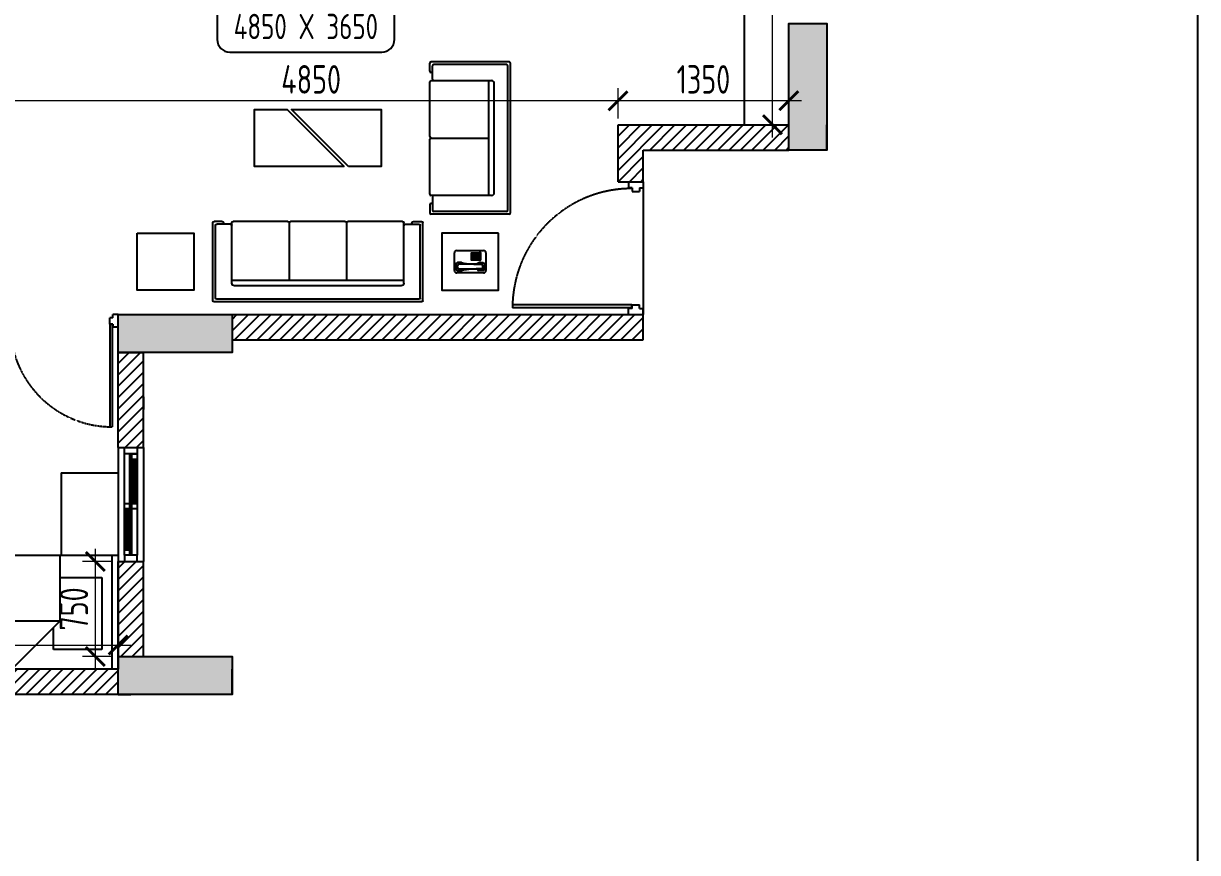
# Model space of a CAD drawing. Header units: millimetres. Extents: x -184691 to 158232, y -112569 to 33289.
# Drawn here: x -84771 to -75493, y -25756 to -19208 of the extents above; entities that cross this region are included whole.
import ezdxf
from ezdxf.enums import TextEntityAlignment as Align

# ---------------------------------------------------------------- set-up
doc = ezdxf.new("R2010")
doc.units = ezdxf.units.MM
doc.header["$LTSCALE"] = 10
doc.header["$PDMODE"] = 35
doc.header["$PDSIZE"] = 500
doc.linetypes.add('DASHED', pattern=[19.05, 12.7, -6.35])
for name, color, linetype in [('07--DIM-1', 1, 'Continuous'), ('A--BLOCKWALL-1', 9, 'Continuous'), ('A--BLOCKWALL-2', 2, 'Continuous'), ('A--BLOCKWALL-3', 3, 'Continuous'), ('A--DOWN', 34, 'Continuous'), ('A--FURNITURE-0', 253, 'Continuous'), ('A--GLAZING-0', 181, 'Continuous'), ('A--HATCH-1', 8, 'Continuous'), ('A--SPACENUMBER', 2, 'Continuous'), ('A--SPACENUMBER-1', 8, 'Continuous'), ('A--SPACEREF', 3, 'Continuous'), ('A--TILING-1', 8, 'Continuous'), ('Typical floor Column Centre line$0$X-3rd Floor Column$0$A--COL250', 250, 'Continuous'), ('Typical floor Column Centre line$0$X-3rd Floor Column$0$A--CONCRETE-4', 4, 'Continuous')]:
    doc.layers.add(name, color=color, linetype=linetype)
doc.styles.add('ISO', font='isocp2.shx', dxfattribs={"width": 0.8})
doc.dimstyles.new('A-DIM-100', dxfattribs={"dimscale": 100, "dimtxt": 2.25, "dimasz": 1.5, "dimexe": 1, "dimexo": 0.5, "dimgap": 0, "dimtad": 0, "dimdec": 0, "dimzin": 12, "dimdsep": 46, "dimtxsty": 'ISO', "dimblk": 'ARCHTICK', "dimcen": 1, "dimdle": 1, "dimclrd": 8, "dimclre": 8, "dimclrt": 256, "dimadec": 0, "dimazin": 3, "dimtfac": 1, "dimtdec": 0, "dimtmove": 1, "dimatfit": 2, "dimfxl": 1, "dimtvp": 0.75, "dimtolj": 1, "dimtzin": 12, "dimlwd": 18, "dimlwe": 18, "dimarcsym": 0})
pattern_1 = [(45, (-75022.715, -24657.525), (-44.90128, 44.90128), [])]

# ---------------------------------------------------------------- blocks, each defined once
blk = doc.blocks.new('A$C142A61D3')
at = {"linetype": 'Continuous'}
for p, q in [((-2000, -450), (-2000, 450)), ((-2000, 450), (0, 450)), ((-460, 450), (-460, -70)), ((-50, 450), (-50, -450)), ((0, 450), (0, -450)), ((-460, 275), (-130, 275)), ((-130, 275), (-130, -295)), ((-840, -450), (-460, -70)), ((-840, -70), (-840, -450)), ((-460, -70), (-840, -70)), ((-510, -295), (-510, -120)), ((-130, -295), (-510, -295)), ((0, -450), (-2000, -450))]:
    blk.add_line(p, q, dxfattribs=at)
blk = doc.blocks.new('A$C59C96D1E')
at = {"linetype": 'Continuous'}
for p, q in [((-2.74, 0), (2.74, 0)), ((-3.49, -9.09), (-3.49, -0.75)), ((-2.75, -0.99), (-2.75, -2.2)), ((-2.26, -1.48), (-2.26, -8.35)), ((-0.79, -0.49), (-2.25, -0.49)), ((-1.76, -0.98), (-1.28, -0.98)), ((-0.78, -8.35), (-0.78, -1.48)), ((-0.29, -2.2), (-0.29, -0.99)), ((3.49, -0.75), (3.49, -9.09)), ((-2.75, -8.84), (-2.75, -7.63)), ((2.74, -9.84), (-2.74, -9.84)), ((-0.79, -9.34), (-2.25, -9.34)), ((-1.76, -8.85), (-1.28, -8.85)), ((-0.29, -7.63), (-0.29, -8.84))]:
    blk.add_line(p, q, dxfattribs=at)
for points in [[(0.45, -5.87), (0.45, -5.37), (0.95, -5.37), (0.95, -5.87)], [(0.45, -6.47), (0.45, -5.97), (0.95, -5.97), (0.95, -6.47)], [(0.45, -7.06), (0.45, -6.56), (0.95, -6.56), (0.95, -7.06)], [(0.45, -7.66), (0.45, -7.16), (0.95, -7.16), (0.95, -7.66)], [(1.05, -5.87), (1.05, -5.37), (1.55, -5.37), (1.55, -5.87)], [(1.05, -6.47), (1.05, -5.97), (1.55, -5.97), (1.55, -6.47)], [(1.05, -7.06), (1.05, -6.56), (1.55, -6.56), (1.55, -7.06)], [(1.05, -7.66), (1.05, -7.16), (1.55, -7.16), (1.55, -7.66)], [(1.64, -5.87), (1.64, -5.37), (2.14, -5.37), (2.14, -5.87)], [(1.64, -6.47), (1.64, -5.97), (2.14, -5.97), (2.14, -6.47)], [(1.64, -7.06), (1.64, -6.56), (2.14, -6.56), (2.14, -7.06)], [(1.64, -7.66), (1.64, -7.16), (2.14, -7.16), (2.14, -7.66)], [(2.24, -5.87), (2.24, -5.37), (2.74, -5.37), (2.74, -5.87)], [(2.24, -6.47), (2.24, -5.97), (2.74, -5.97), (2.74, -6.47)], [(2.24, -7.06), (2.24, -6.56), (2.74, -6.56), (2.74, -7.06)], [(2.24, -7.66), (2.24, -7.16), (2.74, -7.16), (2.74, -7.66)], [(0.45, -8.26), (0.95, -8.26), (0.95, -7.76), (0.45, -7.76)], [(1.05, -8.26), (1.55, -8.26), (1.55, -7.76), (1.05, -7.76)], [(1.64, -8.26), (2.14, -8.26), (2.14, -7.76), (1.64, -7.76)], [(2.24, -8.26), (2.74, -8.26), (2.74, -7.76), (2.24, -7.76)]]:
    blk.add_lwpolyline(points, close=True)
for centre, radius, start, end in [((-2.74, -0.75), 0.75, 90, 180), ((2.74, -0.75), 0.75, 0, 90), ((-2.25, -0.99), 0.5, 90, 180), ((-2.25, -2.2), 0.5, 180, 270), ((-1.76, -1.48), 0.5, 90, 180), ((-1.28, -1.48), 0.5, 0, 90), ((-0.79, -0.99), 0.5, 0, 90), ((-0.79, -2.2), 0.5, 270, 0), ((-2.25, -7.63), 0.5, 90, 180), ((-0.79, -7.63), 0.5, 0, 90), ((-2.74, -9.09), 0.75, 180, 270), ((-2.25, -8.84), 0.5, 180, 270), ((-1.76, -8.35), 0.5, 180, 270), ((-1.28, -8.35), 0.5, 270, 0), ((-0.79, -8.84), 0.5, 270, 0), ((2.74, -9.09), 0.75, 270, 0)]:
    blk.add_arc(centre, radius, start, end, dxfattribs=at)
for centre, start, end in [((-30.22, -7.51), 358.28, 10.8919), ((27.18, -7.51), 169.1081, 181.72)]:
    blk.add_arc(centre, 27.97, start, end)
blk = doc.blocks.new('A$C6B576318')
at = {"layer": 'A--FURNITURE-0'}
for p, q in [((-975, 13), (-975, 736)), ((-888, 749), (-963, 749)), ((-950, 38), (-950, 711)), ((-813, 724), (-938, 724)), ((-875, 724), (-875, 736)), ((-800, 711), (-800, 736)), ((-800, 175), (-800, 711)), ((-788, 749), (-279, 749)), ((-267, 736), (-267, 200)), ((-254, 749), (254, 749)), ((267, 736), (267, 200)), ((279, 749), (788, 749)), ((800, 711), (800, 736)), ((800, 175), (800, 711)), ((813, 724), (938, 724)), ((875, 724), (875, 736)), ((888, 749), (963, 749)), ((950, 38), (950, 711)), ((975, 13), (975, 736)), ((-800, 200), (800, 200)), ((-775, 150), (775, 150)), ((-963, 0), (963, 0)), ((-938, 25), (938, 25))]:
    blk.add_line(p, q, dxfattribs=at)
for centre, radius, start, end in [((-963, 736), 12.5, 90, 180), ((-938, 711), 12.5, 90, 180), ((-888, 736), 12.5, 0, 90), ((-813, 711), 12.5, 0, 90), ((-788, 736), 12.5, 90, 180), ((-279, 736), 12.5, 0, 90), ((-254, 736), 12.5, 90, 180), ((254, 736), 12.5, 0, 90), ((279, 736), 12.5, 90, 180), ((788, 736), 12.5, 0, 90), ((813, 711), 12.5, 90, 180), ((888, 736), 12.5, 90, 180), ((938, 711), 12.5, 0, 90), ((963, 736), 12.5, 0, 90), ((-775, 175), 25, 180, 270), ((775, 175), 25, 270, 0), ((-963, 13), 12.5, 180, 270), ((-938, 38), 12.5, 180, 270), ((938, 38), 12.5, 270, 0), ((963, 13), 12.5, 270, 0)]:
    blk.add_arc(centre, radius, start, end, dxfattribs=at)
blk = doc.blocks.new('A$C64853205')
at = {"layer": 'A--FURNITURE-0'}
for p, q in [((-708, 13), (-708, 736)), ((-621, 749), (-696, 749)), ((-683, 38), (-683, 711)), ((-546, 724), (-671, 724)), ((-608, 724), (-608, 736)), ((-533, 711), (-533, 736)), ((-533, 175), (-533, 711)), ((-521, 749), (-12, 749)), ((0, 736), (0, 200)), ((13, 749), (521, 749)), ((533, 736), (533, 175)), ((546, 724), (671, 724)), ((608, 724), (608, 736)), ((621, 749), (696, 749)), ((683, 38), (683, 711)), ((708, 13), (708, 736)), ((-533, 200), (533, 200)), ((-508, 150), (508, 150)), ((-696, 0), (696, 0)), ((-671, 25), (671, 25))]:
    blk.add_line(p, q, dxfattribs=at)
for centre, radius, start, end in [((-696, 736), 12.5, 90, 180), ((-671, 711), 12.5, 90, 180), ((-621, 736), 12.5, 0, 90), ((-546, 711), 12.5, 0, 90), ((-521, 736), 12.5, 90, 180), ((-12, 736), 12.5, 0, 90), ((13, 736), 12.5, 90, 180), ((521, 736), 12.5, 0, 90), ((546, 711), 12.5, 90, 180), ((621, 736), 12.5, 90, 180), ((671, 711), 12.5, 0, 90), ((696, 736), 12.5, 0, 90), ((-508, 175), 25, 180, 270), ((508, 175), 25, 270, 0), ((-696, 13), 12.5, 180, 270), ((-671, 38), 12.5, 180, 270), ((671, 38), 12.5, 270, 0), ((696, 13), 12.5, 270, 0)]:
    blk.add_arc(centre, radius, start, end, dxfattribs=at)
blk = doc.blocks.new('A$C1CBF2325')
at = {"layer": 'A--DOWN'}
for p, q in [((100, 0), (0, 0)), ((0, 0), (0, -42)), ((100, 0), (100, -42)), ((25, -42), (0, -42)), ((25, -42), (25, -67)), ((75, -67), (25, -67)), ((75, -42), (75, -67)), ((75, -42), (100, -42)), ((78.8, -46.2), (78.8, -67)), ((78.8, -46.2), (886, -46.2)), ((78.8, -67), (886, -67)), ((886, -67), (886, -46.2)), ((25, -858), (0, -858)), ((0, -900), (0, -858)), ((75, -833), (25, -833)), ((25, -858), (25, -833)), ((75, -858), (75, -833)), ((75, -858), (100, -858)), ((100, -900), (100, -858)), ((100, -900), (0, -900))]:
    blk.add_line(p, q, dxfattribs=at)
at = {"layer": 'A--DOWN', "color": 8, "linetype": 'DASHED', "ltscale": 0.005}
blk.add_arc((78.8, -46.2), 807.5, 269.73187, 358.52905, dxfattribs=at)
blk = doc.blocks.new('A$C35654C4B')
at = {"layer": 'A--BLOCKWALL-1'}
for p, q in [((-900, 200), (0, 200)), ((-900, 0), (0, 0))]:
    blk.add_line(p, q, dxfattribs=at)
at = {"layer": 'A--DOWN'}
for p, q in [((-50, 150), (-850, 150)), ((-50, 107.3), (-850, 107.3)), ((-850, 50), (-50, 50)), ((-50, 92.7), (-807, 92.7))]:
    blk.add_line(p, q, dxfattribs=at)
for points in [[(-850, 50), (-850, 150), (-900, 150), (-900, 50)], [(-416, 107.3), (-416, 150), (-459, 150), (-459, 107.3)], [(-50, 107.3), (-50, 150), (-93, 150), (-93, 107.3)], [(-50, 50), (-50, 150), (0, 150), (0, 50)], [(-807, 50), (-807, 92.7), (-850, 92.7), (-850, 50)], [(-416, 50), (-416, 92.7), (-459, 92.7), (-459, 50)]]:
    blk.add_lwpolyline(points, close=True, dxfattribs=at)
at = {"layer": 'A--GLAZING-0'}
for p, q in [((-416, 135.6), (-93, 135.6)), ((-416, 121.6), (-93, 121.6)), ((-807, 78.4), (-459, 78.4)), ((-807, 64.4), (-459, 64.4))]:
    blk.add_line(p, q, dxfattribs=at)
blk = doc.blocks.new('SPACE')
at = {"layer": 'A--SPACENUMBER-1'}
blk.add_lwpolyline([(-600, 0), (600, 0, 0.41421356), (700, 100), (700, 288.5, 0.41421356), (600, 388.5), (-600, 388.5, 0.41421356), (-700, 288.5), (-700, 100, 0.41421356), (-600, 0, -0.05251446)], format="xyb", dxfattribs=at)
at = {"layer": 'A--SPACENUMBER', "style": 'ISO', "width": 0.8, "flags": 4}
blk.add_attdef('01', text='', height=250, dxfattribs=at).set_placement((0.455, 202.41), align=Align.MIDDLE)
at = {"layer": 'A--SPACEREF', "style": 'ISO', "width": 0.8, "flags": 4}
blk.add_attdef('S', text='', height=300, dxfattribs=at).set_placement((1.35, 474.975), align=Align.CENTER)
blk = doc.blocks.new('_ArchTick')
at = {"color": 0, "const_width": 0.15}
blk.add_lwpolyline([(-0.5, -0.5), (0.5, 0.5)], dxfattribs=at)
blk = doc.blocks.new('*D243')
at = {"layer": '07--DIM-1', "color": 8, "lineweight": 18}
for p, q in [((-80072.7, -19957.5), (-80072.7, -19717.8)), ((-78722.7, -19957.5), (-78722.7, -19717.8)), ((-78622.7, -19817.8), (-80172.7, -19817.8))]:
    blk.add_line(p, q, dxfattribs=at)
at = {"layer": 'Defpoints', "color": 0}
for p in [(-80072.7, -19817.8), (-80072.7, -20007.5), (-78722.7, -20007.5)]:
    blk.add_point(p, dxfattribs=at)
at = {"layer": '07--DIM-1', "color": 8, "lineweight": 18, "xscale": 150, "yscale": 150, "zscale": 150, "rotation": 180}
blk.add_blockref('_ArchTick', (-80072.7, -19817.8), dxfattribs=at)
at = {"layer": '07--DIM-1', "color": 8, "lineweight": 18, "xscale": 150, "yscale": 150, "zscale": 150}
blk.add_blockref('_ArchTick', (-78722.7, -19817.8), dxfattribs=at)
at = {"layer": '07--DIM-1', "insert": (-79397.7, -19649), "char_height": 225, "attachment_point": 5, "style": 'ISO'}
blk.add_mtext('\\A1;1350', dxfattribs=at)
blk = doc.blocks.new('*D244')
at = {"layer": '07--DIM-1', "color": 8, "lineweight": 18}
for p, q in [((-84922.7, -19957.5), (-84922.7, -19717.8)), ((-80072.7, -19957.5), (-80072.7, -19717.8)), ((-79972.7, -19817.8), (-85022.7, -19817.8))]:
    blk.add_line(p, q, dxfattribs=at)
at = {"layer": 'Defpoints', "color": 0}
for p in [(-84922.7, -19817.8), (-84922.7, -20007.5), (-80072.7, -20007.5)]:
    blk.add_point(p, dxfattribs=at)
at = {"layer": '07--DIM-1', "color": 8, "lineweight": 18, "xscale": 150, "yscale": 150, "zscale": 150, "rotation": 180}
blk.add_blockref('_ArchTick', (-84922.7, -19817.8), dxfattribs=at)
at = {"layer": '07--DIM-1', "color": 8, "lineweight": 18, "xscale": 150, "yscale": 150, "zscale": 150}
blk.add_blockref('_ArchTick', (-80072.7, -19817.8), dxfattribs=at)
at = {"layer": '07--DIM-1', "insert": (-82497.7, -19649), "char_height": 225, "attachment_point": 5, "style": 'ISO'}
blk.add_mtext('\\A1;4850', dxfattribs=at)
blk = doc.blocks.new('*D250')
at = {"layer": '07--DIM-1', "color": 8, "lineweight": 18}
for p, q in [((-78852.3, -20107.5), (-78852.3, -17757.5)), ((-78772.7, -17857.5), (-78952.3, -17857.5)), ((-78772.7, -20007.5), (-78952.3, -20007.5))]:
    blk.add_line(p, q, dxfattribs=at)
at = {"layer": 'Defpoints', "color": 0}
for p in [(-78852.3, -17857.5), (-78722.7, -17857.5), (-78722.7, -20007.5)]:
    blk.add_point(p, dxfattribs=at)
at = {"layer": '07--DIM-1', "color": 8, "lineweight": 18, "xscale": 150, "yscale": 150, "zscale": 150}
for p, rotation in [((-78852.3, -17857.5), 90), ((-78852.3, -20007.5), 270)]:
    blk.add_blockref('_ArchTick', p, dxfattribs=dict(at, rotation=rotation))
at = {"layer": '07--DIM-1', "insert": (-79021.1, -18932.5), "char_height": 225, "attachment_point": 5, "rotation": 90, "style": 'ISO'}
blk.add_mtext('\\A1;2150', dxfattribs=at)
blk = doc.blocks.new('*D270')
at = {"layer": '07--DIM-1', "color": 8, "lineweight": 18}
for p, q in [((-84203.7, -23357.5), (-84203.7, -24307.5)), ((-84072.7, -23457.5), (-84303.7, -23457.5)), ((-84072.7, -24207.5), (-84303.7, -24207.5))]:
    blk.add_line(p, q, dxfattribs=at)
at = {"layer": 'Defpoints', "color": 0}
for p in [(-84022.7, -23457.5), (-84203.7, -24207.5), (-84022.7, -24207.5)]:
    blk.add_point(p, dxfattribs=at)
at = {"layer": '07--DIM-1', "color": 8, "lineweight": 18, "xscale": 150, "yscale": 150, "zscale": 150}
for p, rotation in [((-84203.7, -23457.5), 90), ((-84203.7, -24207.5), 270)]:
    blk.add_blockref('_ArchTick', p, dxfattribs=dict(at, rotation=rotation))
at = {"layer": '07--DIM-1', "insert": (-84372.5, -23832.5), "char_height": 225, "attachment_point": 5, "rotation": 90, "style": 'ISO'}
blk.add_mtext('\\A1;750', dxfattribs=at)
blk = doc.blocks.new('*D271')
at = {"layer": '07--DIM-1', "color": 8, "lineweight": 18}
for p, q in [((-87522.7, -24257.5), (-87522.7, -24017.5)), ((-84022.7, -24257.5), (-84022.7, -24017.5)), ((-87622.7, -24117.5), (-83922.7, -24117.5))]:
    blk.add_line(p, q, dxfattribs=at)
at = {"layer": 'Defpoints', "color": 0}
for p in [(-84022.7, -24117.5), (-87522.7, -24307.5), (-84022.7, -24307.5)]:
    blk.add_point(p, dxfattribs=at)
at = {"layer": '07--DIM-1', "color": 8, "lineweight": 18, "xscale": 150, "yscale": 150, "zscale": 150, "rotation": 180}
blk.add_blockref('_ArchTick', (-87522.7, -24117.5), dxfattribs=at)
at = {"layer": '07--DIM-1', "color": 8, "lineweight": 18, "xscale": 150, "yscale": 150, "zscale": 150}
blk.add_blockref('_ArchTick', (-84022.7, -24117.5), dxfattribs=at)
at = {"layer": '07--DIM-1', "insert": (-85772.7, -23948.8), "char_height": 225, "attachment_point": 5, "style": 'ISO'}
blk.add_mtext('\\A1;3500', dxfattribs=at)

msp = doc.modelspace()

# ---------------------------------------------------------------- hatches: boundary and pattern name
at = {"layer": 'A--HATCH-1'}
h = msp.add_hatch(dxfattribs=at)
h.set_pattern_fill('ANSI31', color=256, scale=20, style=0)
h.set_pattern_definition(pattern_1)
h.paths.add_polyline_path([(-78722.7, -20207.5), (-78722.7, -20007.5), (-80072.7, -20007.5), (-80072.7, -20457.5), (-79872.7, -20457.5), (-79872.7, -20207.5)])
h = msp.add_hatch(dxfattribs=at)
h.set_pattern_fill('ANSI31', color=256, scale=20, style=0)
h.set_pattern_definition([(45, (-75022.715, 32442.475), (-44.90128, 44.90128), [])])
h.paths.add_polyline_path([(-83122.7, -21707.5), (-79872.7, -21707.5), (-79872.7, -21507.5), (-83122.7, -21507.5)])
h = msp.add_hatch(dxfattribs=at)
h.set_pattern_fill('ANSI31', color=256, scale=20, style=0)
h.set_pattern_definition(pattern_1)
h.paths.add_polyline_path([(-83822.7, -22557.5), (-83822.7, -21807.5), (-84022.7, -21807.5), (-84022.7, -22557.5)])
h = msp.add_hatch(dxfattribs=at)
h.set_pattern_fill('ANSI31', color=256, scale=20, style=0)
h.set_pattern_definition(pattern_1)
h.paths.add_polyline_path([(-83822.7, -24207.5), (-83822.7, -23457.5), (-84022.7, -23457.5), (-84022.7, -24207.5)])
h = msp.add_hatch(dxfattribs=at)
h.set_pattern_fill('ANSI31', color=256, scale=20, style=0)
h.set_pattern_definition(pattern_1)
h.paths.add_polyline_path([(-84022.7, -24307.5), (-87522.7, -24307.5), (-87522.7, -24507.5), (-84022.7, -24507.5)])
at = {"layer": 'Typical floor Column Centre line$0$X-3rd Floor Column$0$A--COL250'}
h = msp.add_hatch(color=256, dxfattribs=at)
h.dxf.hatch_style = 1
h.paths.add_polyline_path([(-78722.7, -20207.5), (-78722.7, -19207.5), (-78422.7, -19207.5), (-78422.7, -20207.5)])
h = msp.add_hatch(color=256, dxfattribs=at)
h.dxf.hatch_style = 1
h.paths.add_polyline_path([(-84022.7, -21507.5), (-83122.7, -21507.5), (-83122.7, -21807.5), (-84022.7, -21807.5)])
h = msp.add_hatch(color=256, dxfattribs=at)
h.dxf.hatch_style = 1
h.paths.add_polyline_path([(-84022.7, -24207.5), (-83122.7, -24207.5), (-83122.7, -24507.5), (-84022.7, -24507.5)])

# ---------------------------------------------------------------- linework, layer by layer
msp.add_lwpolyline([(-94423, -7000.3), (-75493.2, -7000.3), (-75493.2, -27214.4), (-94423, -27214.4)], close=True)
at = {"layer": 'A--BLOCKWALL-2'}
for p, q in [((-83122.7, -21807.5), (-83222.7, -21807.5)), ((-83822.7, -22157.5), (-83822.7, -22257.5)), ((-84022.7, -24507.5), (-83922.7, -24507.5))]:
    msp.add_line(p, q, dxfattribs=at)
at = {"layer": 'A--BLOCKWALL-3'}
for p, q in [((-80072.7, -20457.5), (-80072.7, -20007.5)), ((-80072.7, -20007.5), (-78722.7, -20007.5)), ((-78722.7, -20207.5), (-78722.7, -20007.5)), ((-78422.7, -20207.5), (-78422.7, -20007.5)), ((-79872.7, -20457.5), (-79872.7, -20207.5)), ((-79872.7, -20207.5), (-78722.7, -20207.5)), ((-80072.7, -20457.5), (-79872.7, -20457.5)), ((-83122.7, -21507.5), (-83122.7, -21707.5)), ((-83122.7, -21507.5), (-79872.7, -21507.5)), ((-79872.7, -21707.5), (-79872.7, -21507.5)), ((-83122.7, -21707.5), (-79872.7, -21707.5)), ((-84022.7, -21807.5), (-83822.7, -21807.5)), ((-84022.7, -22557.5), (-84022.7, -21807.5)), ((-83822.7, -22557.5), (-83822.7, -21807.5)), ((-84022.7, -22557.5), (-83822.7, -22557.5)), ((-84022.7, -23457.5), (-83822.7, -23457.5)), ((-84022.7, -24207.5), (-84022.7, -23457.5)), ((-83822.7, -24207.5), (-83822.7, -23457.5)), ((-84022.7, -24207.5), (-83822.7, -24207.5)), ((-84022.7, -24307.5), (-87522.7, -24307.5)), ((-84022.7, -24507.5), (-84022.7, -24307.5)), ((-83122.7, -24507.5), (-83122.7, -24307.5)), ((-84022.7, -24507.5), (-87522.7, -24507.5))]:
    msp.add_line(p, q, dxfattribs=at)
at = {"layer": 'A--FURNITURE-0'}
for p, q in [((-79072.7, -20007.5), (-79072.7, -17857.5)), ((-84472.7, -22757.5), (-84472.7, -23407.5)), ((-84472.7, -22757.5), (-84022.7, -22757.5))]:
    msp.add_line(p, q, dxfattribs=at)
at = {"layer": 'A--FURNITURE-0', "elevation": 0}
for points in [[(-82237.4, -20337.2), (-82944.7, -20337.2), (-82944.7, -19887.2), (-82687.4, -19887.2)], [(-82202, -20337.2), (-82652, -19887.2), (-81944.7, -19887.2), (-81944.7, -20337.2)], [(-83873.5, -20864.3), (-83423.5, -20864.3), (-83423.5, -21314.3), (-83873.5, -21314.3)], [(-81016, -20864.3), (-81466, -20864.3), (-81466, -21314.3), (-81016, -21314.3)]]:
    msp.add_lwpolyline(points, close=True, dxfattribs=at)
at = {"layer": 'A--TILING-1'}
msp.add_line((-79872.7, -20457.5), (-79872.7, -21507.5), dxfattribs=at)
at = {"layer": 'Typical floor Column Centre line$0$X-3rd Floor Column$0$A--CONCRETE-4'}
for points in [[(-78722.7, -20207.5), (-78722.7, -19207.5), (-78422.7, -19207.5), (-78422.7, -20207.5)], [(-84022.7, -21507.5), (-83122.7, -21507.5), (-83122.7, -21807.5), (-84022.7, -21807.5)], [(-84022.7, -24207.5), (-83122.7, -24207.5), (-83122.7, -24507.5), (-84022.7, -24507.5)]]:
    msp.add_lwpolyline(points, close=True, dxfattribs=at)

# ---------------------------------------------------------------- block references
at = {"layer": 'A--DOWN', "xscale": 1.166666666671517, "yscale": 1.166666666666742, "zscale": 1.166666666666667, "rotation": 180}
msp.add_blockref('A$C1CBF2325', (-79872.7, -21507.5), dxfattribs=at)
at = {"layer": 'A--DOWN', "extrusion": (0, 0, -1), "xscale": -1, "zscale": -1, "rotation": 90}
msp.add_blockref('A$C1CBF2325', (84022.7, -21507.5), dxfattribs=at)
at = {"layer": 'A--DOWN', "xscale": -1, "rotation": 90}
msp.add_blockref('A$C35654C4B', (-83822.7, -23457.5), dxfattribs=at)
at = {"layer": 'A--FURNITURE-0', "extrusion": (0, 0, -1), "xscale": -0.849999999999909, "yscale": 0.849999999999909, "zscale": -0.85, "rotation": 270}
msp.add_blockref('A$C64853205', (80922.7, -20112.2), dxfattribs=at)
at = {"layer": 'A--FURNITURE-0', "extrusion": (0, 0, -1), "xscale": 0.8500000000058208, "yscale": 0.849999999999909, "zscale": -0.85}
msp.add_blockref('A$C6B576318', (82444.7, -21407.5), dxfattribs=at)
at = {"layer": 'A--FURNITURE-0', "xscale": 25.41683611207191, "yscale": 25.41683611207191, "zscale": 25.4168361120719, "rotation": 90}
msp.add_blockref('A$C59C96D1E', (-81366, -21089.3), dxfattribs=at)
at = {"layer": 'A--FURNITURE-0'}
msp.add_blockref('A$C142A61D3', (-84022.7, -23857.5), dxfattribs=at)
at = {"layer": 'A--SPACEREF'}
ref = msp.add_blockref('SPACE', (-82539.9, -19433.4), dxfattribs=at)
ref.add_attrib('01', '4850 X 3650', dxfattribs={"layer": 'A--SPACENUMBER', "height": 200, "style": 'ISO', "width": 0.8, "flags": 4}).set_placement((-82539.2, -19231), align=Align.MIDDLE)
ref.add_attrib('S', 'LIVING', dxfattribs={"height": 250, "style": 'ISO', "width": 0.8, "flags": 4}).set_placement((-82538.3, -18958.4), align=Align.CENTER)

# ---------------------------------------------------------------- dimensions: what is measured, and where the dimension line sits
at = {"layer": '07--DIM-1'}
dim = msp.add_aligned_dim(p1=(-78722.7, -20007.5), p2=(-78722.7, -17857.5), distance=129.6, dimstyle='A-DIM-100', dxfattribs=at)
dim.commit()
dim.dimension.update_dxf_attribs({"geometry": '*D250', "text_midpoint": (-79021.1, -18932.5)})
for base, p1, p2, angle, picture, middle in [((-84922.7, -19817.8), (-80072.7, -20007.5), (-84922.7, -20007.5), 180, '*D244', (-82497.7, -19649)), ((-80072.7, -19817.8), (-78722.7, -20007.5), (-80072.7, -20007.5), 180, '*D243', (-79397.7, -19649)), ((-84203.7, -24207.5), (-84022.7, -23457.5), (-84022.7, -24207.5), 90, '*D270', (-84372.5, -23832.5))]:
    dim = msp.add_linear_dim(base=base, p1=p1, p2=p2, angle=angle, dimstyle='A-DIM-100', dxfattribs=at)
    dim.commit()
    dim.dimension.update_dxf_attribs({"geometry": picture, "text_midpoint": middle})
dim = msp.add_linear_dim(base=(-84022.7, -24117.5), p1=(-87522.7, -24307.5), p2=(-84022.7, -24307.5), dimstyle='A-DIM-100', dxfattribs=at)
dim.commit()
dim.dimension.update_dxf_attribs({"geometry": '*D271', "text_midpoint": (-85772.7, -23948.8)})

doc.saveas('drawing.dxf')
